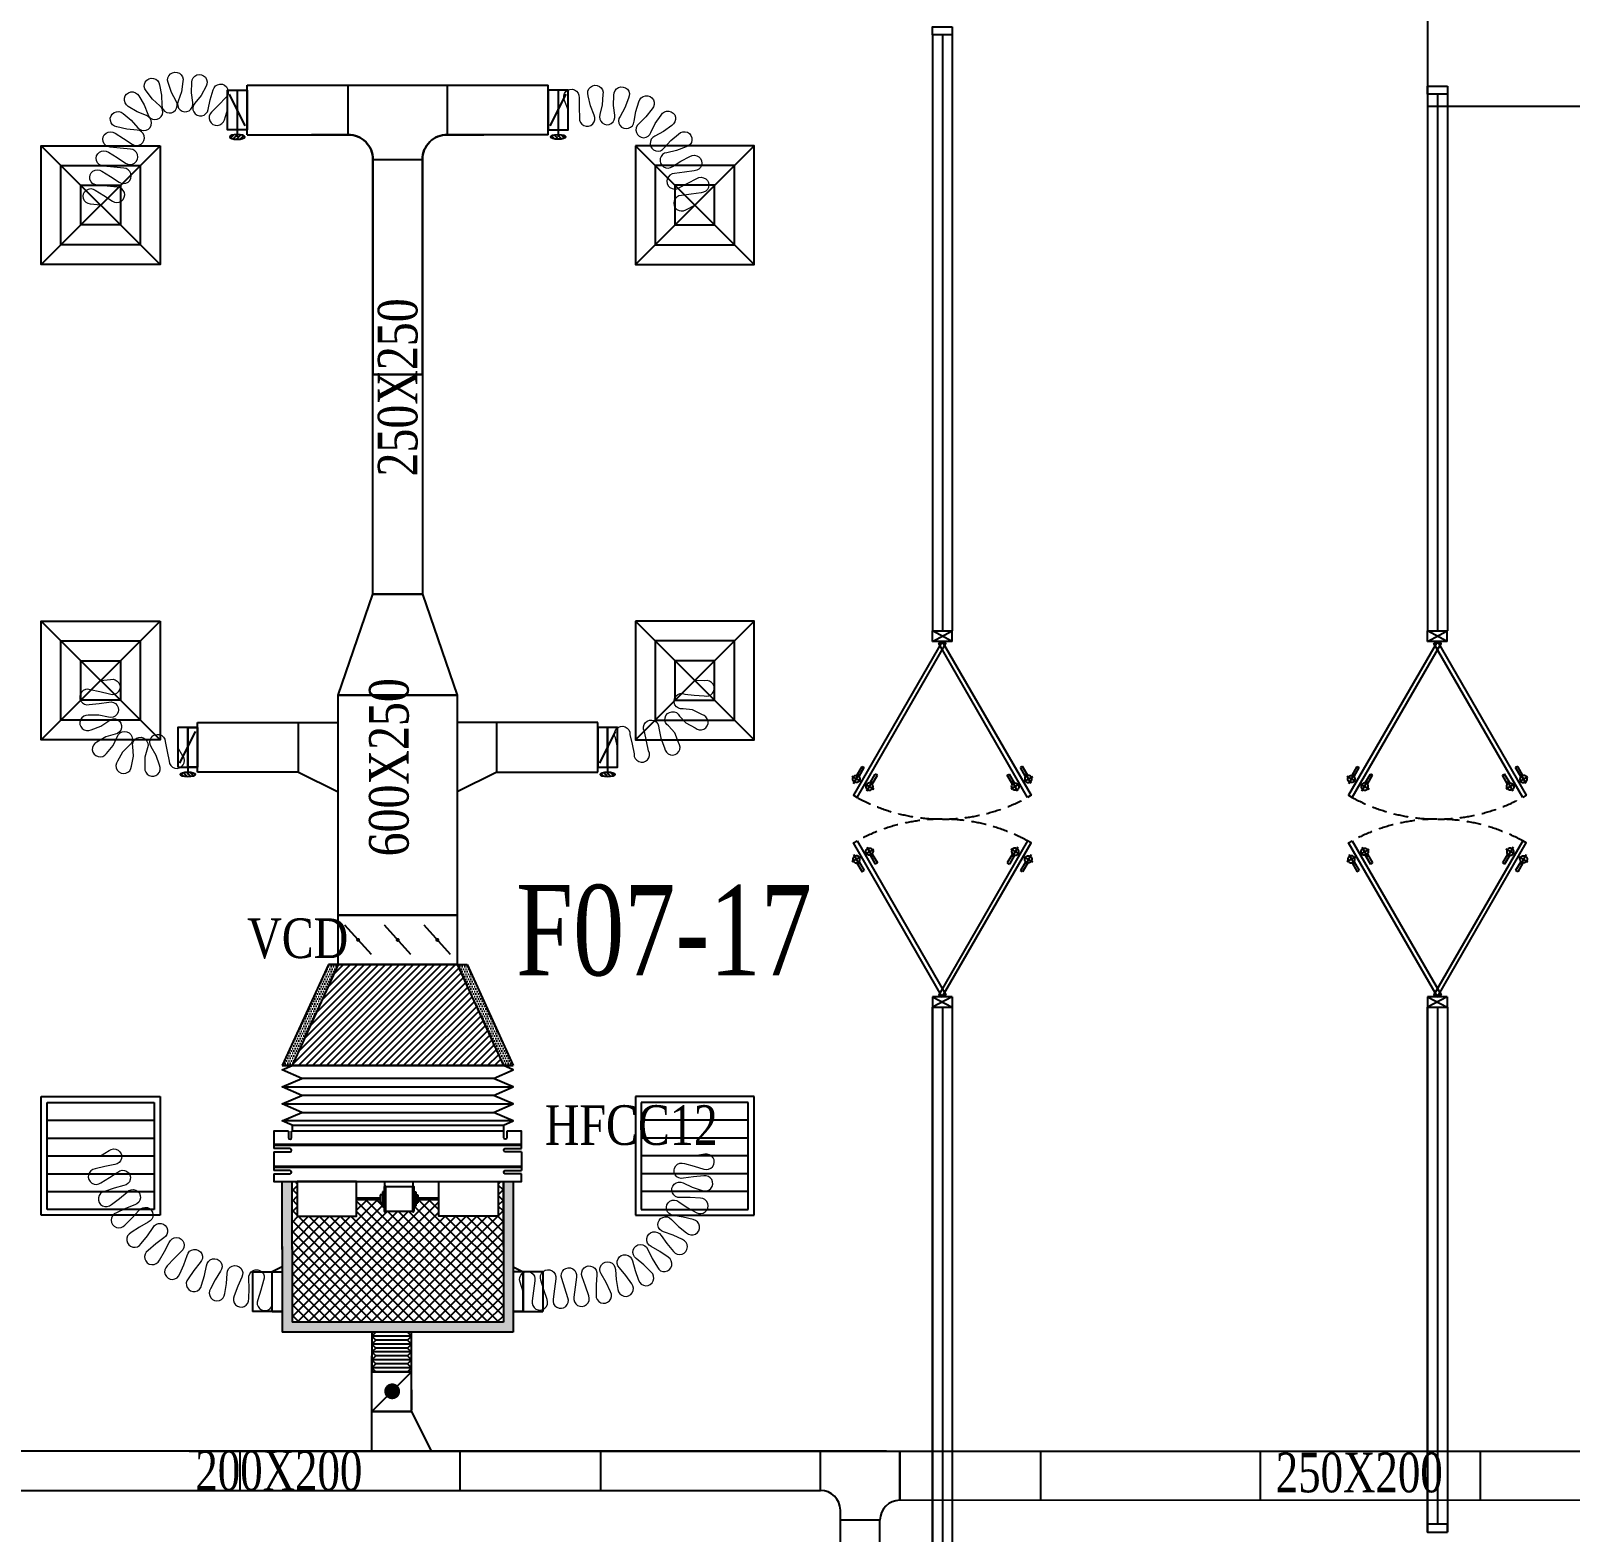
# Model space of a CAD drawing. Header units: metres. Extents: x 352651 to 1421851, y -87441 to -24441.
# Drawn here: x 909530 to 917302, y -48460 to -40880 of the extents above; entities that cross this region are included whole.
import ezdxf
from ezdxf.enums import TextEntityAlignment as Align

# ---------------------------------------------------------------- set-up
doc = ezdxf.new("R2010")
doc.units = ezdxf.units.M
doc.header["$LTSCALE"] = 300
doc.header["$MEASUREMENT"] = 0
doc.linetypes.add('DASHED2', pattern=[0.375, 0.25, -0.125])
for name, color, linetype in [('bat noi mem', 4, 'CONTINUOUS'), ('CUA', 8, 'CONTINUOUS'), ('CUAGIO', 2, 'CONTINUOUS'), ('KHUAT', 8, 'DASHED2'), ('KT', 1, 'CONTINUOUS'), ('thiet bi', 11, 'CONTINUOUS'), ('vach', 6, 'CONTINUOUS')]:
    doc.layers.add(name, color=color, linetype=linetype)
doc.layers.add('noi mem', color=5, linetype='BATTING', lineweight=0)
doc.styles.add('PHU', font='vntimeh.shx', dxfattribs={"width": 0.8})
doc.styles.add('ROMANS', font='romans.shx', dxfattribs={"width": 0.75, "bigfont": 'romancvn.shx'})
doc.linetypes.add('BATTING', pattern='A,0.0001,-0.1,[134,ltypeshp.shx,S=0.1,R=0,X=-0.1,Y=0],-0.2,[134,ltypeshp.shx,S=0.1,R=180,X=0.1,Y=0],-0.1', length=0.4001)
pattern_1 = [(0, (450195.674, -331379.217), (6.25, 12.5), [0, -12.5])]

# ---------------------------------------------------------------- blocks, each defined once
blk = doc.blocks.new('cot1')
at = {"layer": 'vach'}
blk.add_lwpolyline([(-400, -400), (400, -400), (400, 400), (-400, 400)], close=True, dxfattribs=at)
blk = doc.blocks.new('SAD')
at = {"layer": 'CUAGIO', "color": 8}
for p, q in [((-300, -300), (300, 300)), ((300, -300), (-300, 300))]:
    blk.add_line(p, q, dxfattribs=at)
at = {"layer": 'CUAGIO'}
blk.add_lwpolyline([(300, -300), (300, 300), (-300, 300), (-300, -300)], close=True, dxfattribs=at)
at = {"layer": 'CUAGIO', "color": 8}
for points in [[(200, -200), (200, 200), (-200, 200), (-200, -200)], [(100, -100), (100, 100), (-100, 100), (-100, -100)]]:
    blk.add_lwpolyline(points, close=True, dxfattribs=at)
blk = doc.blocks.new('SAG')
at = {"layer": 'CUAGIO'}
for p, q in [((-300, 300), (-300, -300)), ((300, 300), (-300, 300)), ((300, -300), (300, 300)), ((-300, -300), (300, -300))]:
    blk.add_line(p, q, dxfattribs=at)
at = {"layer": 'CUAGIO', "color": 8}
for p, q in [((-270, 270), (-270, -270)), ((270, 270), (-270, 270)), ((-180, -270), (-180, 270)), ((-90, -270), (-90, 270)), ((0, -270), (0, 270)), ((90, -270), (90, 270)), ((180, -270), (180, 270)), ((270, -270), (270, 270)), ((-270, -270), (270, -270))]:
    blk.add_line(p, q, dxfattribs=at)
blk = doc.blocks.new('1-van gio D200')
at = {"layer": 'CUAGIO'}
h = blk.add_hatch(dxfattribs=at)
h.set_pattern_fill('ANSI31', color=256, scale=100, style=0)
edge = h.paths.add_edge_path()
edge.add_ellipse((486127, -58494), major_axis=(-38.1, 0), ratio=0.310482, start_angle=0, end_angle=360, ccw=False)
for p, q in [((486167, -58437.3), (486087.1, -58277.5)), ((486127, -58257.4), (486127, -58494))]:
    blk.add_line(p, q, dxfattribs=at)
at = {"layer": 'CUAGIO', "const_width": 3}
for points in [[(486127, -58457.4), (486177, -58457.4), (486177, -58257.4), (486077, -58257.4), (486077, -58457.4), (486127, -58457.4)], [(486167, -58437.3), (486087.1, -58277.5)], [(486127, -58257.4), (486127, -58494)]]:
    blk.add_lwpolyline(points, dxfattribs=at)
at = {"layer": 'CUAGIO'}
blk.add_lwpolyline([(486177, -58457.4), (486077, -58457.4), (486077, -58257.4), (486177, -58257.4)], close=True, dxfattribs=at)
at = {"layer": 'CUAGIO', "const_width": 5.35}
blk.add_lwpolyline([(486130.7, -58357.4, -1), (486123.3, -58357.4, -1)], format="xyb", close=True, dxfattribs=at)
at = {"layer": 'CUAGIO', "extrusion": (0, 0, -1)}
blk.add_ellipse((486127, -58494), major_axis=(-38.1, 0), ratio=0.310482, start_param=-1.570796, end_param=4.712389, dxfattribs=at)
blk = doc.blocks.new('bac noi mem')
at = {"layer": 'bat noi mem'}
for p, q in [((493886.7, -64673), (493866.7, -64693)), ((494066.7, -64693), (493866.7, -64693)), ((493866.7, -64693), (493886.7, -64713)), ((493886.7, -64713), (493866.7, -64733)), ((494066.7, -64733), (493866.7, -64733)), ((493866.7, -64733), (493886.7, -64753)), ((494046.7, -64673), (493886.7, -64673)), ((494046.7, -64713), (493886.7, -64713)), ((494046.7, -64673), (494066.7, -64693)), ((494066.7, -64693), (494046.7, -64713)), ((494046.7, -64713), (494066.7, -64733)), ((494066.7, -64733), (494046.7, -64753)), ((493886.7, -64753), (493866.7, -64773)), ((494066.7, -64773), (493866.7, -64773)), ((493866.7, -64773), (493886.7, -64793)), ((493886.7, -64793), (493866.7, -64813)), ((494066.7, -64813), (493866.7, -64813)), ((493866.7, -64813), (493886.7, -64833)), ((494046.7, -64753), (493886.7, -64753)), ((494046.7, -64793), (493886.7, -64793)), ((494046.7, -64753), (494066.7, -64773)), ((494066.7, -64773), (494046.7, -64793)), ((494046.7, -64793), (494066.7, -64813)), ((494066.7, -64813), (494046.7, -64833)), ((493886.7, -64833), (493866.7, -64853)), ((494066.7, -64853), (493866.7, -64853)), ((493866.7, -64853), (493886.7, -64873)), ((494046.7, -64833), (493886.7, -64833)), ((494046.7, -64873), (493886.7, -64873)), ((494046.7, -64833), (494066.7, -64853)), ((494066.7, -64853), (494046.7, -64873))]:
    blk.add_line(p, q, dxfattribs=at)

msp = doc.modelspace()

# ---------------------------------------------------------------- hatches: boundary and pattern name
at = {"layer": 'CUAGIO'}
h = msp.add_hatch(dxfattribs=at)
h.set_pattern_fill('DOTS', color=256, scale=200, style=0)
h.set_pattern_definition(pattern_1)
h.paths.add_polyline_path([(910848.6, -46104.1), (910798.6, -46104.1), (911032.1, -45594.1), (911082.1, -45594.1)])
h = msp.add_hatch(dxfattribs=at)
h.set_pattern_fill('ANSI31', color=256, scale=200, style=0)
h.set_pattern_definition([(45, (85841.88, -88941.384), (-17.6776695, 17.6776695), [])])
h.paths.add_polyline_path([(911682.1, -45594.1), (911082.1, -45594.1), (910848.6, -46104.1), (911915.6, -46104.1)])
h = msp.add_hatch(dxfattribs=at)
h.set_pattern_fill('DOTS', color=256, scale=200, style=0)
h.set_pattern_definition(pattern_1)
h.paths.add_polyline_path([(911682.1, -45594.1), (911732.1, -45594.1), (911965.6, -46104.1), (911915.6, -46104.1)])
h = msp.add_hatch(dxfattribs=at)
h.set_pattern_fill('DOTS', color=2, scale=200, style=0)
h.set_pattern_definition([(0, (360288.366, 10035.894), (6.25, 12.5), [0, -12.5])])
h.paths.add_polyline_path([(911965.6, -46689.6), (911915.6, -46689.6), (911915.6, -47399.6), (910848.6, -47399.6), (910848.6, -47016.9), (910848.6, -46689.6), (910798.6, -46689.6), (910798.6, -47031.9), (910798.6, -47449.6), (911965.6, -47449.6)])
at = {"layer": 'CUAGIO', "ltscale": 1.5}
h = msp.add_hatch(dxfattribs=at)
h.set_pattern_fill('ANSI37', color=9, scale=300, angle=360, style=0)
h.set_pattern_definition([(45, (444003.714, -539.95), (-26.5165043, 26.5165043), []), (135, (444003.714, -539.95), (-26.5165043, -26.5165043), [])])
h.paths.add_polyline_path([(911915.6, -47399.6), (911915.6, -46689.6), (911889.6, -46689.6), (911889.6, -46864.6), (911589.6, -46864.6), (911589.6, -46781.6), (911484.3, -46781.6), (911484.3, -46797.3), (911473.8, -46797.3), (911473.8, -46813.1), (911463.9, -46813.1), (911463.9, -46838, -1), (911457.4, -46840.1), (911321.2, -46840.1, -1), (911314.8, -46838), (911314.8, -46813.1), (911304.9, -46813.1), (911304.9, -46797.3), (911294.3, -46797.3), (911294.3, -46781.6), (911174.7, -46781.6), (911174.7, -46864.6), (910874.7, -46864.6), (910874.7, -46689.6), (910848.6, -46689.6), (910848.6, -47031.9), (910848.6, -47399.6)])

# ---------------------------------------------------------------- linework, layer by layer
at = {"layer": 'bat noi mem'}
for p, q in [((910848.6, -46104.1), (911915.6, -46104.1)), ((911915.6, -46104.1), (910848.6, -46104.1)), ((911865.6, -46168.4), (910898.6, -46168.4)), ((910798.6, -46211.2), (911965.6, -46211.2)), ((910798.6, -46296.9), (911965.6, -46296.9)), ((911865.6, -46254.1), (910898.6, -46254.1)), ((911965.6, -46382.7), (910798.6, -46382.7)), ((910898.6, -46339.8), (911865.6, -46339.8))]:
    msp.add_line(p, q, dxfattribs=at)
for points in [[(910848.6, -46404.1), (910798.6, -46382.7), (910898.6, -46339.8), (910798.6, -46296.9), (910898.6, -46254.1), (910798.6, -46211.2), (910898.6, -46168.4), (910798.6, -46125.5), (910848.6, -46104.1)], [(911915.6, -46404.1), (911965.6, -46382.7), (911865.6, -46339.8), (911965.6, -46296.9), (911865.6, -46254.1), (911965.6, -46211.2), (911865.6, -46168.4), (911965.6, -46125.5), (911915.6, -46104.1)]]:
    msp.add_lwpolyline(points, dxfattribs=at)
at = {"layer": 'CUA', "linetype": 'Continuous'}
for p, q in [((914082.1, -40899.6), (914082.1, -43909.6)), ((914132.1, -40899.6), (914132.1, -43909.6)), ((914182.1, -40899.6), (914182.1, -43909.6)), ((916582.1, -41199.6), (916582.1, -43909.6)), ((916632.1, -41199.6), (916632.1, -43909.6)), ((916682.1, -41199.6), (916682.1, -43909.6)), ((914082.1, -48859.6), (914082.1, -45809.6)), ((914082.1, -45809.6), (914082.1, -48859.6)), ((914132.1, -45809.6), (914132.1, -48819.6)), ((914182.1, -45809.6), (914182.1, -48859.6)), ((916582.1, -48459.6), (916582.1, -45809.6)), ((916582.1, -45809.6), (916582.1, -48459.6)), ((916632.1, -45809.6), (916632.1, -48419.6)), ((916682.1, -45809.6), (916682.1, -48459.6))]:
    msp.add_line(p, q, dxfattribs=at)
at = {"layer": 'CUA'}
for p, q in [((914082.1, -43909.6), (914181.7, -43909.6)), ((914181.7, -43962.3), (914082.1, -43909.6)), ((914082.1, -43962.3), (914181.7, -43909.6)), ((914082.1, -43962.3), (914082.1, -43909.6)), ((914181.7, -43962.3), (914181.7, -43909.6)), ((916582.1, -43909.6), (916681.7, -43909.6)), ((916681.7, -43962.3), (916582.1, -43909.6)), ((916582.1, -43962.3), (916681.7, -43909.6)), ((916582.1, -43962.3), (916582.1, -43909.6)), ((916681.7, -43962.3), (916681.7, -43909.6)), ((914181.7, -43962.3), (914082.1, -43962.3)), ((916681.7, -43962.3), (916582.1, -43962.3)), ((913700.5, -44638.5), (913726.5, -44593.5)), ((913711.3, -44644.7), (913737.3, -44599.7)), ((913726.5, -44593.5), (913737.3, -44599.7)), ((914537.3, -44593.5), (914526.5, -44599.7)), ((914552.5, -44644.7), (914526.5, -44599.7)), ((914563.3, -44638.5), (914537.3, -44593.5)), ((916200.5, -44638.5), (916226.5, -44593.5)), ((916211.3, -44644.7), (916237.3, -44599.7)), ((916226.5, -44593.5), (916237.3, -44599.7)), ((917037.3, -44593.5), (917026.5, -44599.7)), ((917052.5, -44644.7), (917026.5, -44599.7)), ((917063.3, -44638.5), (917037.3, -44593.5)), ((913719.9, -44669.5), (913674.9, -44643.5)), ((913683.6, -44680.4), (913712.5, -44630.2)), ((913741.5, -44681.9), (913786.4, -44707.9)), ((913750.2, -44718.8), (913779.1, -44668.7)), ((913767.2, -44677), (913793.1, -44631.9)), ((913778, -44683.2), (913803.9, -44638.2)), ((913803.9, -44638.2), (913793.1, -44631.9)), ((914459.9, -44638.2), (914470.7, -44631.9)), ((914485.9, -44683.2), (914459.9, -44638.2)), ((914496.7, -44677), (914470.7, -44631.9)), ((914522.4, -44681.9), (914477.4, -44707.9)), ((914513.7, -44718.8), (914484.7, -44668.7)), ((914544, -44669.5), (914588.9, -44643.5)), ((914580.3, -44680.4), (914551.3, -44630.2)), ((916219.9, -44669.5), (916174.9, -44643.5)), ((916183.6, -44680.4), (916212.5, -44630.2)), ((916241.5, -44681.9), (916286.4, -44707.9)), ((916250.2, -44718.8), (916279.1, -44668.7)), ((916267.2, -44677), (916293.1, -44631.9)), ((916278, -44683.2), (916303.9, -44638.2)), ((916303.9, -44638.2), (916293.1, -44631.9)), ((916959.9, -44638.2), (916970.7, -44631.9)), ((916985.9, -44683.2), (916959.9, -44638.2)), ((916996.7, -44677), (916970.7, -44631.9)), ((917022.4, -44681.9), (916977.4, -44707.9)), ((917013.7, -44718.8), (916984.7, -44668.7)), ((917044, -44669.5), (917088.9, -44643.5)), ((917080.3, -44680.4), (917051.3, -44630.2)), ((913750.2, -45000.3), (913779.1, -45050.5)), ((914513.7, -45000.3), (914484.7, -45050.5)), ((916250.2, -45000.3), (916279.1, -45050.5)), ((917013.7, -45000.3), (916984.7, -45050.5)), ((913719.9, -45049.7), (913674.9, -45075.6)), ((913683.6, -45038.8), (913712.5, -45088.9)), ((913711.3, -45074.4), (913737.3, -45119.4)), ((913741.5, -45037.2), (913786.4, -45011.3)), ((913767.2, -45042.2), (913793.1, -45087.2)), ((913778, -45035.9), (913803.9, -45081)), ((914485.9, -45035.9), (914459.9, -45081)), ((914496.7, -45042.2), (914470.7, -45087.2)), ((914522.4, -45037.2), (914477.4, -45011.3)), ((914552.5, -45074.4), (914526.5, -45119.4)), ((914544, -45049.7), (914588.9, -45075.6)), ((914580.3, -45038.8), (914551.3, -45088.9)), ((916219.9, -45049.7), (916174.9, -45075.6)), ((916183.6, -45038.8), (916212.5, -45088.9)), ((916211.3, -45074.4), (916237.3, -45119.4)), ((916241.5, -45037.2), (916286.4, -45011.3)), ((916267.2, -45042.2), (916293.1, -45087.2)), ((916278, -45035.9), (916303.9, -45081)), ((916985.9, -45035.9), (916959.9, -45081)), ((916996.7, -45042.2), (916970.7, -45087.2)), ((917022.4, -45037.2), (916977.4, -45011.3)), ((917052.5, -45074.4), (917026.5, -45119.4)), ((917044, -45049.7), (917088.9, -45075.6)), ((917080.3, -45038.8), (917051.3, -45088.9)), ((913700.5, -45080.6), (913726.5, -45125.7)), ((913726.5, -45125.7), (913737.3, -45119.4)), ((913803.9, -45081), (913793.1, -45087.2)), ((914459.9, -45081), (914470.7, -45087.2)), ((914537.3, -45125.7), (914526.5, -45119.4)), ((914563.3, -45080.6), (914537.3, -45125.7)), ((916200.5, -45080.6), (916226.5, -45125.7)), ((916226.5, -45125.7), (916237.3, -45119.4)), ((916303.9, -45081), (916293.1, -45087.2)), ((916959.9, -45081), (916970.7, -45087.2)), ((917037.3, -45125.7), (917026.5, -45119.4)), ((917063.3, -45080.6), (917037.3, -45125.7)), ((914181.7, -45756.8), (914082.1, -45756.8)), ((914181.7, -45756.8), (914082.1, -45809.6)), ((914082.1, -45756.8), (914181.7, -45809.6)), ((914082.1, -45756.8), (914082.1, -45809.6)), ((914181.7, -45756.8), (914181.7, -45809.6)), ((916681.7, -45756.8), (916582.1, -45756.8)), ((916681.7, -45756.8), (916582.1, -45809.6)), ((916582.1, -45756.8), (916681.7, -45809.6)), ((916582.1, -45756.8), (916582.1, -45809.6)), ((916681.7, -45756.8), (916681.7, -45809.6)), ((914082.1, -45809.6), (914181.7, -45809.6)), ((916582.1, -45809.6), (916681.7, -45809.6))]:
    msp.add_line(p, q, dxfattribs=at)
at = {"layer": 'CUA', "linetype": 'Continuous'}
for points in [[(914182.1, -40859.6), (914182.1, -40899.6), (914082.1, -40899.6), (914082.1, -40859.6)], [(916682.1, -41159.6), (916682.1, -41199.6), (916582.1, -41199.6), (916582.1, -41159.6)], [(916682.1, -48459.6), (916682.1, -48419.6), (916582.1, -48419.6), (916582.1, -48459.6)], [(916682.1, -48459.6), (916682.1, -48419.6), (916582.1, -48419.6), (916582.1, -48459.6)]]:
    msp.add_lwpolyline(points, close=True, dxfattribs=at)
at = {"layer": 'CUA'}
for points in [[(913701.6, -44749.9), (914150.2, -43972.9), (914131.9, -43962.3), (913683.3, -44739.4)], [(914562.2, -44749.9), (914113.6, -43972.9), (914131.9, -43962.3), (914580.5, -44739.4)], [(916201.6, -44749.9), (916650.2, -43972.9), (916631.9, -43962.3), (916183.3, -44739.4)], [(917062.2, -44749.9), (916613.6, -43972.9), (916631.9, -43962.3), (917080.5, -44739.4)], [(913701.6, -44969.2), (914150.2, -45746.2), (914131.9, -45756.8), (913683.3, -44979.8)], [(914562.2, -44969.2), (914113.6, -45746.2), (914131.9, -45756.8), (914580.5, -44979.8)], [(916201.6, -44969.2), (916650.2, -45746.2), (916631.9, -45756.8), (916183.3, -44979.8)], [(917062.2, -44969.2), (916613.6, -45746.2), (916631.9, -45756.8), (917080.5, -44979.8)]]:
    msp.add_lwpolyline(points, close=True, dxfattribs=at)
for centre, major_axis in [((913697.4, -44656.5), (4.7, -17.6)), ((914499.9, -44694.9), (17.6, -4.7)), ((916197.4, -44656.5), (4.7, -17.6)), ((916999.9, -44694.9), (17.6, -4.7)), ((913764, -45024.2), (-17.6, 4.7)), ((914566.5, -45062.7), (-4.7, 17.6)), ((916264, -45024.2), (-17.6, 4.7)), ((917066.5, -45062.7), (-4.7, 17.6))]:
    msp.add_ellipse(centre, major_axis=major_axis, ratio=1, dxfattribs=at)
at = {"layer": 'CUA', "extrusion": (0, 0, -1)}
for centre, major_axis in [((913764, -44694.9), (-17.6, -4.7)), ((914566.5, -44656.5), (-4.7, -17.6)), ((916264, -44694.9), (-17.6, -4.7)), ((917066.5, -44656.5), (-4.7, -17.6)), ((913697.4, -45062.7), (4.7, 17.6)), ((914499.9, -45024.2), (17.6, 4.7)), ((916197.4, -45062.7), (4.7, 17.6)), ((916999.9, -45024.2), (17.6, 4.7))]:
    msp.add_ellipse(centre, major_axis=major_axis, ratio=1, dxfattribs=at)
at = {"layer": 'CUAGIO'}
for p, q in [((910622.1, -41404.1), (910622.1, -41154.1)), ((911132.1, -41404.1), (911132.1, -41154.1)), ((911632.1, -41154.1), (911632.1, -41404.1)), ((912142.1, -41404.1), (912142.1, -41154.1)), ((911257.1, -41529.1), (911507.1, -41529.1)), ((910372.1, -44622.2), (910372.1, -44372.2)), ((910372.1, -44372.2), (911082.1, -44372.2)), ((910882.1, -44622.2), (910882.1, -44372.2)), ((912392.1, -44372.2), (911682.1, -44372.2)), ((911882.1, -44622.2), (911882.1, -44372.2)), ((912392.1, -44622.2), (912392.1, -44372.2)), ((910882.1, -44622.2), (910372.1, -44622.2)), ((910882.1, -44622.2), (911082.1, -44722.2)), ((911882.1, -44622.2), (911682.1, -44722.2)), ((911882.1, -44622.2), (912392.1, -44622.2)), ((911682.1, -45344.1), (911082.1, -45344.1)), ((911249.1, -45543.4), (911115.2, -45394.8)), ((911449.1, -45543.4), (911315.2, -45394.8)), ((911649.1, -45543.4), (911515.2, -45394.8)), ((911032.1, -45594.1), (910798.6, -46104.1)), ((911082.1, -45594.1), (910848.6, -46104.1)), ((911082.1, -45594.1), (911032.1, -45594.1)), ((911032.1, -45594.1), (911732.1, -45594.1)), ((911082.1, -45594.1), (911032.1, -45594.1)), ((911682.1, -45594.1), (911915.6, -46104.1)), ((911682.1, -45594.1), (911732.1, -45594.1)), ((911682.1, -45594.1), (911732.1, -45594.1)), ((911732.1, -45594.1), (911965.6, -46104.1)), ((911965.6, -46104.1), (910798.6, -46104.1)), ((910798.6, -46104.1), (911965.6, -46104.1)), ((910848.6, -46104.1), (911915.6, -46104.1)), ((911915.6, -46104.1), (910848.6, -46104.1)), ((910798.6, -47031.9), (910798.6, -46689.6)), ((910848.6, -47031.9), (910848.6, -46689.6)), ((911915.6, -47016.9), (911915.6, -46689.6)), ((910798.6, -47016.9), (910798.6, -47449.6)), ((910848.6, -47016.9), (910848.6, -47399.6)), ((911915.6, -47016.9), (911915.6, -47397.8)), ((910648.9, -47145.7), (910648.9, -47345.7)), ((910748.6, -47345.7), (910748.6, -47145.7)), ((910748.6, -47345.7), (910748.6, -47145.7)), ((912015.6, -47145.7), (912015.6, -47345.7)), ((912015.6, -47345.7), (912015.6, -47145.7)), ((912115.3, -47145.7), (912115.3, -47345.7)), ((910748.6, -47345.7), (910648.9, -47345.7)), ((912015.6, -47345.7), (912115.3, -47345.7)), ((911251.8, -47740.2), (911251.8, -47569.5)), ((911251.8, -47649.6), (911451.8, -47649.6)), ((911451.8, -47649.6), (911251.8, -47849.6)), ((911251.8, -47649.6), (911451.8, -47649.6)), ((911451.8, -47649.6), (911251.8, -47649.6)), ((911451.8, -47649.6), (911251.8, -47649.6)), ((911451.8, -47849.6), (911251.8, -47849.6)), ((911451.8, -47849.6), (911551.8, -48049.6)), ((913850.7, -48049.6), (906151.8, -48049.6)), ((913917.1, -48298.3), (913917.1, -48048.3)), ((913917.1, -48048.3), (913917.1, -48298.3)), ((914627.1, -48049.6), (914627.1, -48298.3)), ((915737.1, -48049.6), (915737.1, -48298.3)), ((916847.1, -48049.6), (916847.1, -48298.3)), ((906151.8, -48249.6), (913517.1, -48248.3)), ((917957.1, -48299.6), (913915.2, -48298.3)), ((913617.1, -52601.1), (913617.1, -48398.3)), ((913817.1, -52601.1), (913817.1, -48398.3))]:
    msp.add_line(p, q, dxfattribs=at)
at = {"layer": 'CUAGIO', "ltscale": 1.5}
msp.add_line((910622.1, -41154.1), (912142.1, -41154.1), dxfattribs=at)
at = {"layer": 'CUAGIO', "color": 2}
for p, q in [((911915.6, -46689.6), (911915.6, -47399.6)), ((911965.6, -46689.6), (911965.6, -47449.6)), ((911915.6, -47399.6), (910848.6, -47399.6)), ((911965.6, -47449.6), (910798.6, -47449.6)), ((911451.8, -47849.6), (911451.8, -47449.6)), ((911251.8, -47649.6), (911451.8, -47649.6)), ((911251.8, -48043.6), (911251.8, -47677.5)), ((911451.8, -47741.5), (911451.8, -47843.6)), ((911251.8, -47849.6), (911451.8, -47849.6)), ((910328.5, -48049.6), (917957.1, -48049.6)), ((910587.1, -48248.3), (910587.1, -48048.3)), ((911697.1, -48248.3), (911697.1, -48048.3)), ((912407.1, -48248.3), (912407.1, -48048.3)), ((913517.1, -48248.3), (913517.1, -48048.3)), ((913917.1, -48298.3), (913917.1, -48048.3)), ((913617.1, -48398.3), (913617.1, -48348.3)), ((913817.1, -48398.3), (913617.1, -48398.3))]:
    msp.add_line(p, q, dxfattribs=at)
at = {"layer": 'CUAGIO'}
for points in [[(910622.1, -41404.1), (911132.1, -41404.1, -0.414214), (911257.1, -41529.1), (911257.1, -42614.1), (911507.1, -42614.1), (911507.1, -41529.1, -0.414214), (911632.1, -41404.1), (911817.1, -41404.1)], [(912142.1, -41404.1), (911632.1, -41404.1, 0.414214), (911507.1, -41529.1), (911507.1, -42614.1), (911257.1, -42614.1), (911257.1, -41529.1, 0.414214), (911132.1, -41404.1), (910947.1, -41404.1)]]:
    msp.add_lwpolyline(points, format="xyb", dxfattribs=at)
for points in [[(911257.1, -43724.1), (911257.1, -42614.1), (911507.1, -42614.1), (911507.1, -43724.1)], [(911682.1, -44234.1), (911082.1, -44234.1), (911257.1, -43724.1), (911507.1, -43724.1)], [(910372.1, -44597.2), (910322.1, -44597.2), (910322.1, -44397.2), (910372.1, -44397.2)], [(912392.1, -44597.2), (912442.1, -44597.2), (912442.1, -44397.2), (912392.1, -44397.2)], [(911082.1, -45344.1), (911682.1, -45344.1), (911682.1, -45594.1), (911082.1, -45594.1)], [(911451.8, -47449.6), (911251.8, -47449.6), (911251.8, -47649.6), (911451.8, -47649.6)]]:
    msp.add_lwpolyline(points, close=True, dxfattribs=at)
at = {"layer": 'CUAGIO', "color": 2}
msp.add_lwpolyline([(911082.1, -44234.1), (911682.1, -44234.1), (911682.1, -45344.1), (911082.1, -45344.1)], close=True, dxfattribs=at)
at = {"layer": 'CUAGIO'}
for points, const_width in [([(911177.1, -45469.1, 1), (911187.1, -45469.1, 1)], 10), ([(911377.1, -45469.1, 1), (911387.1, -45469.1, 1)], 10), ([(911577.1, -45469.1, 1), (911587.1, -45469.1, 1)], 10), ([(911374.4, -47748.2, -1), (911334.4, -47748.2, -1)], 40)]:
    msp.add_lwpolyline(points, format="xyb", close=True, dxfattribs=dict(at, const_width=const_width))
for points in [[(910648.9, -47145.7), (910748.6, -47145.7)], [(910798.6, -47120.4), (910748.6, -47145.7)], [(910748.6, -47145.7), (910798.6, -47145.7)], [(911965.6, -47120.4), (912015.6, -47145.7)], [(912015.6, -47145.7), (911965.6, -47145.7)], [(912115.3, -47145.7), (912015.6, -47145.7)], [(910798.6, -47345.7), (910748.6, -47345.7)], [(910748.6, -47345.7), (910798.6, -47345.7)], [(911965.6, -47345.7), (912015.6, -47345.7)], [(912015.6, -47345.7), (911965.6, -47345.7)]]:
    msp.add_lwpolyline(points, dxfattribs=at)
at = {"layer": 'CUAGIO', "color": 2}
for centre, start, end in [((913517.1, -48348.3), 0, 90), ((913917.1, -48398.3), 90, 180)]:
    msp.add_arc(centre, 100, start, end, dxfattribs=at)
at = {"layer": 'KHUAT'}
for centre, start, end in [((914131.9, -43960.3), 241.40997, 298.59003), ((916631.9, -43960.3), 241.40997, 298.59003), ((914131.9, -45758.8), 61.40997, 118.59003), ((916631.9, -45758.8), 61.40997, 118.59003)]:
    msp.add_arc(centre, 899.3, start, end, dxfattribs=at)
at = {"layer": 'noi mem', "linetype": 'ByBlock', "ltscale": 1.5}
for points in [[(909882.1, -41759.6), (909830.9, -41754.7, -1.333333), (909855.4, -41683.8), (909898.7, -41711.6), (909942, -41739.4, 1.333333), (909966.5, -41668.5), (909915.3, -41663.7), (909864.1, -41658.8, -1.333333), (909888.6, -41587.9), (909931.9, -41615.7), (909975.2, -41643.5, 1.333333), (909999.7, -41572.6), (909948.4, -41567.8), (909897.2, -41562.9, -1.333333), (909921.7, -41492), (909965, -41519.8), (910008.3, -41547.6, 1.333333), (910032.8, -41476.7), (909981.6, -41471.9), (909930.4, -41467, -1.333333), (909954.9, -41396.1), (909998.2, -41423.9), (910041.4, -41451.8, 1.333333), (910066, -41381), (910014.9, -41376), (909963.5, -41364.9, -1.333333), (909995.9, -41297.3), (910036.7, -41330.3), (910069.4, -41368.7, 1.333333), (910113.1, -41307.7), (910066.2, -41289.1), (910021.7, -41261.1, -1.333333), (910075.3, -41208.6), (910102.4, -41253.6), (910120, -41300.8, 1.333333), (910181.9, -41258.4), (910144.2, -41224.9), (910111.9, -41183.5, -1.333333), (910180.2, -41152.4), (910190.3, -41203.9), (910190.7, -41254.3, 1.333333), (910263.4, -41235.5), (910239.3, -41191.3), (910223.2, -41141.3, -1.333333), (910297.9, -41135.4), (910289.8, -41187.3), (910273.1, -41234.8, 1.333333), (910347.7, -41241.9), (910340.3, -41192.1), (910342.1, -41139.6, -1.333333), (910414.4, -41159.5), (910389.1, -41205.6), (910357.1, -41244.5, 1.333333), (910424.9, -41276.7), (910434.9, -41227.3), (910450, -41178.1, -1.333333), (910514.5, -41216.4), (910478.5, -41253.2), (910442.6, -41290, 1.333333), (910507.1, -41328.3), (910522.1, -41279.1)], [(912242.1, -41279.1), (912224.5, -41231.5, -1.333333), (912298.2, -41217.5), (912299.2, -41268.2), (912300, -41318.7, 1.333333), (912373.8, -41305.1), (912356.4, -41257.6), (912343.9, -41207.5, -1.333333), (912418.7, -41201.5), (912414.3, -41253.1), (912402.9, -41301.4, 1.333333), (912477.7, -41306), (912472.3, -41256.6), (912474.2, -41204.9, -1.333333), (912547.7, -41219.9), (912529.2, -41268.2), (912504.8, -41311.5, 1.333333), (912575.5, -41336.6), (912583.9, -41287.6), (912600, -41238.5, -1.333333), (912666.5, -41273.2), (912635.4, -41314.5), (912600, -41349.4, 1.333333), (912661, -41393.1), (912682.6, -41348.4), (912711.7, -41305.6, -1.333333), (912766, -41357.3), (912724.7, -41388.4), (912681, -41412.2, 1.333333), (912727.5, -41471), (912760.7, -41434), (912800.5, -41400.9, -1.333333), (912838.3, -41465.7), (912790, -41484.1), (912741.5, -41494.9, 1.333333), (912769.9, -41564.3), (912812, -41537.9), (912857.2, -41514.7, -1.333333), (912879.8, -41586.2), (912829.6, -41593.3), (912779.4, -41600.3, 1.333333), (912802, -41671.8), (912847.1, -41648.7), (912892.2, -41625.6, -1.333333), (912914.8, -41697.1), (912864.6, -41704.1), (912814.4, -41711.2, 1.333333), (912837, -41782.7), (912882.1, -41759.6)], [(909882.1, -44159.6), (909932.6, -44154.4, -1.333333), (909927.8, -44229.3), (909878.4, -44217.7), (909829, -44206.1, 1.333333), (909824.2, -44280.9), (909874.7, -44275.8), (909924.1, -44269.1, -1.333333), (909921.4, -44344.1), (909872.6, -44333.9), (909820.1, -44335.3, 1.333333), (909834.1, -44409), (909883.4, -44391), (909923.2, -44362.6, -1.333333), (909955.5, -44430.4), (909908.4, -44443.4), (909863.3, -44470.4, 1.333333), (909911.7, -44527.7), (909945.9, -44487.8), (909966.6, -44443.5, -1.333333), (910028, -44486.6), (909993.4, -44521.1), (909967.4, -44566.8, 1.333333), (910037.8, -44592.9), (910047.9, -44541.3), (910044.1, -44492.6, -1.333333), (910118.8, -44499.9), (910105.6, -44547), (910105.5, -44599.5, 1.333333), (910179.6, -44587.6), (910163, -44537.7), (910138, -44493.9, -1.333333), (910208.5, -44468.2), (910217.7, -44517.8), (910227.5, -44567.5, 1.333333), (910297.6, -44541), (910272.1, -44497.2)], [(912492.1, -44497.2), (912481.5, -44448.4, -1.333333), (912554.8, -44432.6), (912565.2, -44481.5), (912575.5, -44530.4, 1.333333), (912648.9, -44514.6), (912638.2, -44465.7), (912627.5, -44416.9, -1.333333), (912700.8, -44401.1), (912711.2, -44450), (912729.7, -44500, 1.333333), (912799.9, -44473.5), (912780.7, -44423.7), (912749.4, -44389.3, -1.333333), (912805.3, -44339.3), (912836.1, -44374.2), (912883.5, -44398.9, 1.333333), (912917.6, -44332), (912869.8, -44308.1), (912822.8, -44302.6, -1.333333), (912832, -44228.1), (912879, -44234.2), (912928.9, -44236.5, 1.333333), (912932.1, -44161.5), (912882.1, -44159.6)], [(909882.1, -46559.6), (909925.4, -46533.3, -1.333333), (909953.7, -46602.7), (909904.3, -46614.1), (909855, -46625.5, 1.333333), (909883.3, -46695), (909926.5, -46668.6), (909968.5, -46641.2, -1.333333), (909998.9, -46709.8), (909950.4, -46722.5), (909901.9, -46738.7, 1.333333), (909936.6, -46805.2), (909977.6, -46774.7), (910015.8, -46742.1, -1.333333), (910054.7, -46806.2), (910008.2, -46825), (909962.2, -46847.3, 1.333333), (910005.2, -46908.8), (910041.9, -46873.2), (910075.6, -46836, -1.333333), (910122.4, -46894.6), (910078.7, -46919.2), (910035.9, -46947.2, 1.333333), (910086.4, -47002.7), (910118.3, -46962.8), (910146.9, -46921.5, -1.333333), (910200.9, -46973.6), (910160.6, -47003.7), (910121.8, -47036.9, 1.333333), (910179, -47085.5), (910205.5, -47041.8), (910228.6, -46997.2, -1.333333), (910288.8, -47042), (910252.8, -47076.9), (910218.6, -47114.9, 1.333333), (910281.5, -47155.6), (910302.2, -47108.9), (910319.4, -47061.8, -1.333333), (910384.8, -47098.4), (910353.5, -47137.7), (910324.5, -47179.7, 1.333333), (910392.1, -47212.1), (910406.6, -47163.1), (910417.6, -47114.1, -1.333333), (910487.2, -47142.1), (910461.3, -47185.1), (910437.8, -47230.5, 1.333333), (910509.1, -47253.9), (910517.2, -47203.5), (910521.8, -47153.5, -1.333333), (910594.4, -47172.3), (910574.2, -47218.2), (910556.8, -47266.3, 1.333333), (910630.4, -47280.4), (910632, -47229.3), (910631, -47178.8, -1.333333), (910705.3, -47189.3), (910690.3, -47237.6), (910675.5, -47286, 1.333333), (910749.8, -47296.3), (910748.6, -47245.7)], [(912015.6, -47245.7), (912000.1, -47196.8, -1.333333), (912074.8, -47190.2), (912068.2, -47240.9), (912061.6, -47291.7, 1.333333), (912136.3, -47285.1), (912120.8, -47236.2), (912105.3, -47187.4, -1.333333), (912180, -47180.8), (912173.4, -47231.5), (912166.8, -47282.3, 1.333333), (912241.5, -47275.7), (912225.9, -47226.8), (912210.4, -47178, -1.333333), (912285.1, -47171.3), (912278.5, -47222.1), (912271.9, -47272.9, 1.333333), (912346.6, -47266.2), (912331.1, -47217.4), (912313.7, -47169.9, -1.333333), (912388.1, -47160.2), (912383.4, -47210.6), (912383.5, -47262.4, 1.333333), (912456.7, -47246.3), (912434.9, -47199.3), (912409.5, -47155.5, -1.333333), (912481, -47132.9), (912485.3, -47183.4), (912494.4, -47234.3, 1.333333), (912563.7, -47205.5), (912534, -47163.1), (912501.2, -47124.5, -1.333333), (912567.6, -47089.7), (912580.7, -47138.6), (912598.7, -47187.1, 1.333333), (912661.8, -47146.6), (912625.1, -47110), (912586, -47077.8, -1.333333), (912645.3, -47031.8), (912666.8, -47077.7), (912693.1, -47122.3, 1.333333), (912748, -47071.3), (912705.5, -47041.8), (912661.3, -47016.9, -1.333333), (912711.6, -46961.3), (912740.8, -47002.6), (912774.5, -47041.9, 1.333333), (912819.6, -46982), (912772.5, -46960.5), (912724.7, -46943.8, -1.333333), (912764.4, -46880.1), (912800.4, -46915.7), (912840.6, -46948.4, 1.333333), (912874.4, -46881.5), (912824.3, -46868.6), (912774.3, -46860.6, -1.333333), (912802.1, -46790.9), (912843.8, -46819.6), (912889.1, -46844.8, 1.333333), (912910.6, -46772.9), (912859, -46769), (912808.4, -46770, -1.333333), (912823.5, -46696.5), (912869.6, -46717.4), (912918.6, -46734.2, 1.333333), (912927.2, -46659.7), (912875.7, -46664.9), (912825.1, -46673, -1.333333), (912829.7, -46598.1), (912878.9, -46612.3), (912928.2, -46626.4, 1.333333), (912932.7, -46551.5), (912882.1, -46559.6)]]:
    msp.add_lwpolyline(points, format="xyb", dxfattribs=at)
at = {"layer": 'thiet bi'}
for p, q in [((910848.6, -46404.1), (911915.6, -46404.1)), ((910848.6, -46404.1), (910848.6, -46435.6)), ((911915.6, -46404.1), (911915.6, -46435.6)), ((912007.6, -46501.6), (910756.6, -46501.6)), ((912007.6, -46506.6), (910756.6, -46506.6)), ((912007.6, -46612.6), (910756.6, -46612.6)), ((912007.6, -46617.6), (910756.6, -46617.6)), ((911318, -46711.7), (911318, -46689.6)), ((911460.7, -46711.7), (911460.7, -46689.6)), ((911294.3, -46772.5), (911174.7, -46772.5)), ((911174.7, -46772.5), (911174.7, -46781.6)), ((911294.3, -46781.6), (911174.7, -46781.6)), ((911304.9, -46756.9), (911294.3, -46756.9)), ((911294.3, -46756.9), (911294.3, -46797.3)), ((911314.8, -46741.1), (911304.9, -46741.1)), ((911304.9, -46741.1), (911304.9, -46813.1)), ((911321.2, -46714), (911321.2, -46840.1)), ((911457.4, -46714), (911457.4, -46840.1)), ((911463.9, -46741.1), (911473.8, -46741.1)), ((911473.8, -46741.1), (911473.8, -46813.1)), ((911473.8, -46756.9), (911484.3, -46756.9)), ((911484.3, -46756.9), (911484.3, -46797.3)), ((911589.6, -46772.5), (911484.3, -46772.5)), ((911589.6, -46781.6), (911484.3, -46781.6)), ((911304.9, -46797.3), (911294.3, -46797.3)), ((911314.8, -46813.1), (911304.9, -46813.1)), ((911463.9, -46813.1), (911473.8, -46813.1)), ((911473.8, -46797.3), (911484.3, -46797.3))]:
    msp.add_line(p, q, dxfattribs=at)
for points in [[(910830.6, -46435.6), (910756.6, -46435.6), (910756.6, -46523.1)], [(911917.6, -46435.6), (910846.6, -46435.6)], [(912007.6, -46523.1), (912007.6, -46435.6), (911933.6, -46435.6)], [(910756.6, -46539.1), (910756.6, -46634.1)], [(912007.6, -46539.1), (912007.6, -46634.1)], [(910756.6, -46650.1), (910756.6, -46689.6), (912007.6, -46689.6), (912007.6, -46650.1)]]:
    msp.add_lwpolyline(points, dxfattribs=at)
for points in [[(910830.6, -46435.6), (910830.6, -46467.6, 1), (910846.6, -46467.6), (910846.6, -46435.6)], [(911933.6, -46435.6), (911933.6, -46467.6, -1), (911917.6, -46467.6), (911917.6, -46435.6)], [(910756.6, -46539.1), (910838.6, -46539.1, 1), (910838.6, -46523.1), (910756.6, -46523.1)], [(912007.6, -46539.1), (911925.6, -46539.1, -1), (911925.6, -46523.1), (912007.6, -46523.1)], [(910756.6, -46650.1), (910838.6, -46650.1, 1), (910838.6, -46634.1), (910756.6, -46634.1)], [(912007.6, -46650.1), (911925.6, -46650.1, -1), (911925.6, -46634.1), (912007.6, -46634.1)]]:
    msp.add_lwpolyline(points, format="xyb", dxfattribs=at)
for points in [[(910874.7, -46864.6), (911174.7, -46864.6), (911174.7, -46689.6), (910874.7, -46689.6)], [(911889.6, -46864.6), (911589.6, -46864.6), (911589.6, -46689.6), (911889.6, -46689.6)], [(911463.9, -46840.1), (911314.8, -46840.1), (911314.8, -46714), (911463.9, -46714)]]:
    msp.add_lwpolyline(points, close=True, dxfattribs=at)
for centre, start, end in [((911318, -46715.1), 18.04953, 161.95047), ((911460.7, -46715.1), 18.04953, 161.95047), ((911318, -46839.1), 198.04953, 341.95047), ((911460.7, -46839.1), 198.04953, 341.95047)]:
    msp.add_arc(centre, 3.41, start, end, dxfattribs=at)

# ---------------------------------------------------------------- block references
at = {"layer": 'CUAGIO'}
for name, p in [('1-van gio D200', (424445.1, 17078.3)), ('bac noi mem', (417385.1, 17223.4))]:
    msp.add_blockref(name, p, dxfattribs=at)
at = {"layer": 'CUAGIO', "xscale": -1}
for p in [(1398319.2, 17078.3), (1396449.2, 13860.2), (1398569.2, 13860.2)]:
    msp.add_blockref('1-van gio D200', p, dxfattribs=at)
for name, p, rotation in [('SAD', (909882.1, -41759.6), 180), ('SAD', (909882.1, -44159.6), 180), ('SAG', (909882.1, -46559.6), 270)]:
    msp.add_blockref(name, p, dxfattribs=dict(at, rotation=rotation))
at = {"layer": 'CUAGIO'}
for name, p, rotation in [('SAD', (912882.1, -41759.6), 180), ('SAD', (912882.1, -44159.6), 180), ('SAG', (912882.1, -46559.6), 90)]:
    msp.add_blockref(name, p, dxfattribs=dict(at, rotation=rotation))
at = {"layer": 'vach'}
msp.add_blockref('cot1', (916982.1, -40859.6), dxfattribs=at)

# ---------------------------------------------------------------- texts
at = {"layer": 'CUAGIO', "color": 2, "style": 'PHU', "width": 0.75}
for s, p in [('200x200', (910782.1, -48248.8)), ('250x200', (916237.1, -48258))]:
    msp.add_text(s, height=200, dxfattribs=at).set_placement(p, align=Align.CENTER)
at = {"layer": 'CUAGIO', "color": 2, "char_height": 200, "attachment_point": 1, "rotation": 90, "style": 'PHU'}
for s, insert, width in [('250x250', (911281.8, -43129.7), 788.836), ('600x250', (911237.4, -45047.5), 1155.253)]:
    msp.add_mtext(s, dxfattribs=dict(at, insert=insert, width=width))
at = {"layer": 'CUAGIO', "color": 2, "char_height": 200, "attachment_point": 1, "style": 'PHU'}
for s, insert, width in [('VCD', (910622.4, -45360.7), 439.881), ('hfcc12', (912124.9, -46304), 924.737)]:
    msp.add_mtext(s, dxfattribs=dict(at, insert=insert, width=width))
at = {"layer": 'KT', "ltscale": 1.5, "insert": (911980.3, -45192), "char_height": 456.096, "width": 2517.297, "attachment_point": 1, "style": 'ROMANS'}
msp.add_mtext('{\\fTimes New Roman|b0|i0|c0|p18;F07-17}', dxfattribs=at)

doc.saveas('drawing.dxf')
